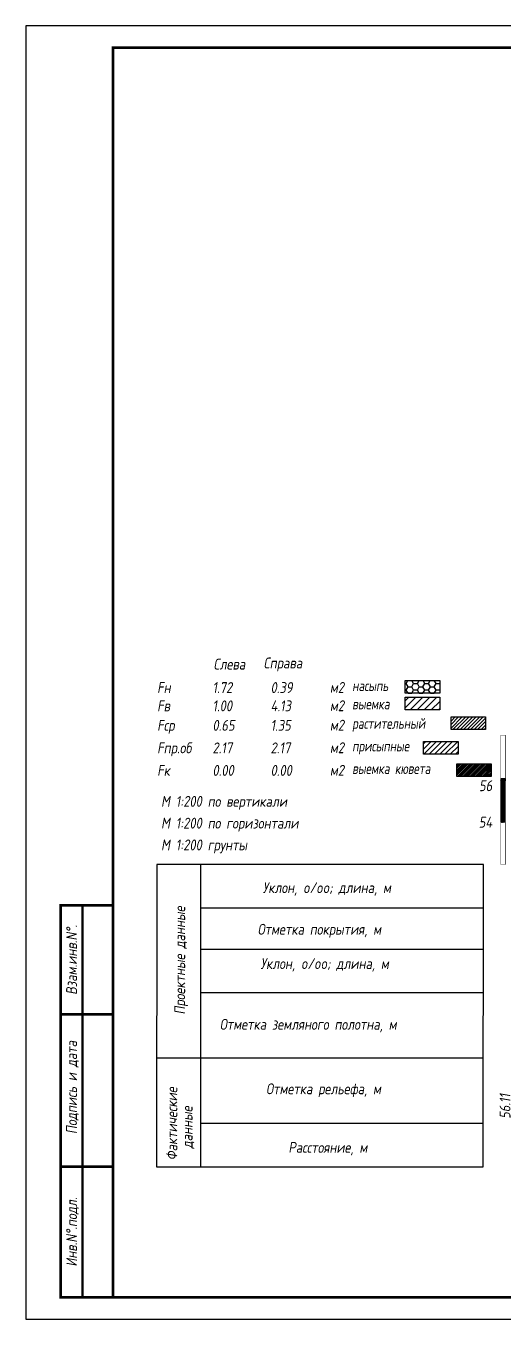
# Model space of a CAD drawing. Extents: x -717 to 1451, y -133302 to 233.
# Drawn here: x -30.1 to 79.5, y -73744.4 to -73447.4 of the extents above; entities that cross this region are included whole.
import ezdxf
from ezdxf.enums import TextEntityAlignment as Align

# ---------------------------------------------------------------- set-up
doc = ezdxf.new("R2010")
doc.units = 0
for name, color, linetype in [('Зарамочное оформление', 7, 'Continuous'), ('Код_510', 7, 'Continuous'), ('Линейка абсолютных высот', 7, 'Continuous'), ('Объем выемки', 7, 'Continuous'), ('Объем кюветов', 7, 'Continuous'), ('Объем насыпи', 7, 'Continuous'), ('Объем присыпных обочин', 7, 'Continuous'), ('Объем срезки растительного слоя', 7, 'Continuous'), ('Объём_2650', 7, 'Continuous'), ('Таблица', 7, 'Continuous')]:
    doc.layers.add(name, color=color, linetype=linetype)
for name, color, linetype, true_color in [('Объём_2563', 7, 'Continuous', 0xff8000), ('Объём_2570', 7, 'Continuous', 0x80ff00), ('Объём_2600', 7, 'Continuous', 0x808000), ('Объём_2620', 2, 'Continuous', 0xffff00)]:
    doc.layers.add(name, color=color, linetype=linetype, true_color=true_color)
doc.styles.add('М', font='romand.shx', dxfattribs={"width": 0.8, "oblique": 10, "height": 2.5})

# ---------------------------------------------------------------- blocks, each defined once
blk = doc.blocks.new('условные обозначения')
at = {"layer": 'Объём_2563'}
h = blk.add_hatch(dxfattribs=at)
h.set_pattern_fill('ANSI31', color=256, scale=0.3)
h.set_pattern_definition([(45, (-34.5, -100.5), (-0.673519, 0.673519), [])])
h.paths.add_polyline_path([(18.26, 7.53), (27.08, 7.53), (27.08, 4.62), (18.26, 4.62)])
at = {"layer": 'Объём_2570'}
h = blk.add_hatch(dxfattribs=at)
h.set_pattern_fill('ANSI31', color=3, scale=0.2)
h.set_pattern_definition([(45, (-32.9034, -100.5), (-0.4490128, 0.4490128), [])])
h.paths.add_polyline_path([(25.29, 13.16), (34.12, 13.16), (34.12, 10.25), (25.29, 10.25)])
at = {"layer": 'Объём_2600'}
h = blk.add_hatch(dxfattribs=at)
h.set_pattern_fill('ANSI31', color=6, scale=0.4)
h.set_pattern_definition([(45, (-34.5, -100.5), (-0.898026, 0.898026), [])])
h.paths.add_polyline_path([(13.63, 17.67), (22.46, 17.67), (22.46, 14.76), (13.63, 14.76)])
at = {"layer": 'Объём_2620'}
h = blk.add_hatch(dxfattribs=at)
h.set_pattern_fill('ANSI31', color=2, scale=0.1)
h.set_pattern_definition([(45, (-33.755, -100.5), (-0.2245064, 0.2245064), [])])
h.paths.add_polyline_path([(26.75, 2.41), (35.57, 2.41), (35.57, -0.5), (26.75, -0.5)])
at = {"layer": 'Объём_2650'}
h = blk.add_hatch(dxfattribs=at)
h.set_pattern_fill('HONEY', color=5, scale=0.3)
h.set_pattern_definition([(0, (-34.5, -100.5), (1.42875, 0.824889), [0.9525, -1.905]), (120, (-34.5, -100.5), (-1.42875, 0.824889), [0.9525, -1.905]), (60, (-34.5, -100.5), (3e-09, 1.6497784), [-1.905, 0.9525])])
h.paths.add_polyline_path([(13.63, 21.49), (22.46, 21.49), (22.46, 18.58), (13.63, 18.58)])
at = {"layer": 'Объём_2563'}
blk.add_lwpolyline([(18.26, 7.53), (27.08, 7.53), (27.08, 4.62), (18.26, 4.62)], close=True, dxfattribs=at)
at = {"layer": 'Объём_2620', "color": 2}
blk.add_lwpolyline([(26.75, 2.41), (35.57, 2.41), (35.57, -0.5), (26.75, -0.5)], close=True, dxfattribs=at)
at = {"layer": 'Объём_2650', "color": 5}
blk.add_lwpolyline([(13.63, 21.49), (22.46, 21.49), (22.46, 18.58), (13.63, 18.58)], close=True, dxfattribs=at)
at = {"layer": 'Объём_2650', "color": 6}
blk.add_lwpolyline([(13.63, 17.67), (22.46, 17.67), (22.46, 14.76), (13.63, 14.76)], close=True, dxfattribs=at)
at = {"layer": 'Объём_2650', "color": 3}
blk.add_lwpolyline([(25.29, 13.16), (34.12, 13.16), (34.12, 10.25), (25.29, 10.25)], close=True, dxfattribs=at)
at = {"layer": 'Объем насыпи', "color": 1, "style": 'М', "oblique": 10, "width": 0.8}
for s, p in [('насыпь', (0.09, 19.09)), ('выемка', (0.09, 14.89)), ('растительный', (0.09, 10.42)), ('присыпные', (0.09, 5.24)), ('выемка кювета', (0.09, 0.06))]:
    blk.add_text(s, height=2.5, dxfattribs=at).set_placement(p)

msp = doc.modelspace()

# ---------------------------------------------------------------- hatches: boundary and pattern name
at = {"layer": 'Линейка абсолютных высот'}
h = msp.add_hatch(dxfattribs=at)
h.set_pattern_fill('ANSI37', scale=0.3, style=0)
h.set_pattern_definition([(45.00000125, (0, 0), (-0.026516505928, 0.026516504769), []), (135.00000034, (0, 0), (-0.02651650519, -0.026516505506), [])])
h.paths.add_polyline_path([(80, -73630.301), (80, -73620.301), (79, -73620.301), (79, -73630.301)])

# ---------------------------------------------------------------- linework, layer by layer
at = {"layer": 'Линейка абсолютных высот', "color": 7, "const_width": 0.1, "flags": 128}
for points in [[(80, -73620.301), (80, -73610.301), (79, -73610.301), (79, -73620.301), (80, -73620.301)], [(80, -73630.301), (80, -73620.301), (79, -73620.301), (79, -73630.301), (80, -73630.301)], [(80, -73640), (80, -73630.301), (79, -73630.301), (79, -73640), (80, -73640)]]:
    msp.add_lwpolyline(points, dxfattribs=at)
at = {"layer": 'Таблица', "linetype": 'Continuous', "flags": 128}
for points in [[(0, -73640), (-0.054, -73709.421)], [(75, -73640), (0, -73640)], [(10, -73640), (10, -73709.421)], [(74.946, -73709.421), (75, -73640)], [(74.946, -73709.421), (75, -73640)], [(10, -73650), (75, -73650)], [(10, -73659.421), (75, -73659.421)], [(9.946, -73669.421), (74.946, -73669.421)], [(-0.054, -73684.421), (74.946, -73684.421)], [(9.946, -73699.421), (74.946, -73699.421)], [(-0.054, -73709.421), (74.946, -73709.421)]]:
    msp.add_lwpolyline(points, dxfattribs=at)

# ---------------------------------------------------------------- block references
at = {"layer": 'Объём_2570', "xscale": 0.9}
msp.add_blockref('условные обозначения', (44.779, -73619.28), dxfattribs=at)

# ---------------------------------------------------------------- texts
at = {"style": 'М', "oblique": 10, "width": 0.8}
msp.add_text('М 1:200 грунты', height=2.5, dxfattribs=at).set_placement((0.973, -73636.769))
at = {"layer": 'Код_510', "style": 'М', "oblique": 10, "width": 0.8}
msp.add_text('56.11', height=2.5, rotation=90, dxfattribs=at).set_placement((79.946, -73698.421), align=Align.MIDDLE_LEFT)
at = {"layer": 'Линейка абсолютных высот', "style": 'М', "oblique": 10, "width": 0.8}
for s, p in [('56', (77, -73621.926)), ('54', (77, -73630.301))]:
    msp.add_text(s, height=2.5, dxfattribs=at).set_placement(p, align=Align.MIDDLE_RIGHT)
at = {"layer": 'Объем выемки', "style": 'М', "oblique": 10, "width": 0.8}
for s, p in [('Fв', (0.085, -73604.835)), ('1.00', (12.785, -73604.835)), ('4.13', (26.126, -73604.835)), ('м2', (39.731, -73604.802))]:
    msp.add_text(s, height=2.5, dxfattribs=at).set_placement(p)
at = {"layer": 'Объем кюветов', "style": 'М', "oblique": 10, "width": 0.8}
for s, p in [('Fк', (0.085, -73619.66)), ('0.00', (12.785, -73619.66)), ('0.00', (26.126, -73619.66)), ('м2', (39.731, -73619.627))]:
    msp.add_text(s, height=2.5, dxfattribs=at).set_placement(p)
at = {"layer": 'Объем насыпи', "style": 'М', "oblique": 10, "width": 0.8}
for s, p in [('Слева', (13.029, -73595.249)), ('Справа', (24.522, -73594.982)), ('Fн', (0.085, -73600.63)), ('1.72', (12.785, -73600.63)), ('0.39', (26.126, -73600.63)), ('м2', (39.731, -73600.597))]:
    msp.add_text(s, height=2.5, dxfattribs=at).set_placement(p)
at = {"layer": 'Объем присыпных обочин', "style": 'М', "oblique": 10, "width": 0.8}
for s, p in [('Fпр.об', (0.085, -73614.481)), ('2.17', (12.785, -73614.481)), ('2.17', (26.126, -73614.481)), ('м2', (39.731, -73614.448))]:
    msp.add_text(s, height=2.5, dxfattribs=at).set_placement(p)
at = {"layer": 'Объем срезки растительного слоя', "style": 'М', "oblique": 10, "width": 0.8}
for s, p in [('Fср', (0.085, -73609.303)), ('0.65', (12.785, -73609.303)), ('1.35', (26.126, -73609.303)), ('м2', (39.731, -73609.269))]:
    msp.add_text(s, height=2.5, dxfattribs=at).set_placement(p)
at = {"layer": 'Таблица', "style": 'М', "oblique": 10, "width": 0.8}
for s, p in [('М 1:200 по вертикали', (0.973, -73626.769)), ('М 1:200 по горизонтали', (0.973, -73631.769)), ('Уклон, o/oo; длина, м', (24.315, -73646.584)), ('Отметка покрытия, м', (23.148, -73656.139)), ('Уклон, o/oo; длина, м', (23.824, -73664.017)), ('Отметка земляного полотна, м', (14.462, -73677.965)), ('Отметка рельефа, м', (25.077, -73692.777)), ('Расстояние, м', (30.202, -73706.23))]:
    msp.add_text(s, height=2.5, dxfattribs=at).set_placement(p)
for s, p in [('Проектные данные ', (6.519, -73674.489)), ('Фактические ', (4.698, -73707.944)), ('данные', (8.204, -73705.239))]:
    msp.add_text(s, height=2.5, rotation=90, dxfattribs=at).set_placement(p)

# ---------------------------------------------------------------- wipeouts: each hides what was drawn before it
msp.add_wipeout([(-10.054, -73649.421), (-22.054, -73649.421), (-22.054, -73739.421), (-10.054, -73739.421)]).dxf.layer = 'Зарамочное оформление'

# ---------------------------------------------------------------- next in the draw order: linework, layer by layer
at = {"flags": 128}
msp.add_lwpolyline([(-30.054, -73744.421), (389.946, -73744.421), (389.946, -73447.421), (-30.054, -73447.421)], close=True, dxfattribs=at)
at = {"const_width": 0.6, "flags": 128}
msp.add_lwpolyline([(-10.054, -73739.421), (384.946, -73739.421), (384.946, -73452.421), (-10.054, -73452.421)], close=True, dxfattribs=at)
at = {"layer": 'Зарамочное оформление', "linetype": 'Continuous', "lineweight": -3, "const_width": 0.6, "flags": 128}
for points in [[(-10.054, -73739.421), (-22.054, -73739.421), (-22.054, -73649.421), (-10.054, -73649.421)], [(-17.054, -73739.421), (-17.054, -73649.421)], [(-22.054, -73674.421), (-10.054, -73674.421)], [(-22.054, -73709.421), (-10.054, -73709.421)]]:
    msp.add_lwpolyline(points, dxfattribs=at)

# ---------------------------------------------------------------- next in the draw order: texts
at = {"layer": 'Зарамочное оформление', "lineweight": 15, "style": 'М', "oblique": 10, "width": 0.8}
for s, p in [('Взам.инв.N%%d.', (-19.554, -73661.921)), ('Подпись и дата', (-19.572, -73691.227)), ('Инв.N%%d.подл.', (-19.554, -73724.421))]:
    msp.add_text(s, height=2.5, rotation=90, dxfattribs=at).set_placement(p, align=Align.MIDDLE_CENTER)

doc.saveas('drawing.dxf')
